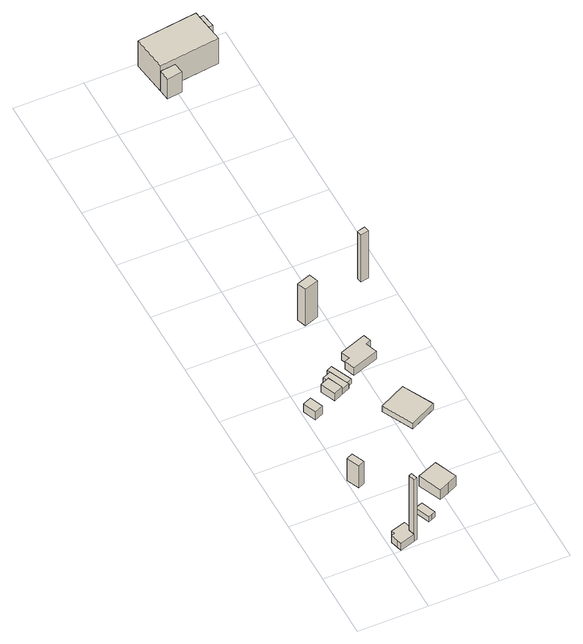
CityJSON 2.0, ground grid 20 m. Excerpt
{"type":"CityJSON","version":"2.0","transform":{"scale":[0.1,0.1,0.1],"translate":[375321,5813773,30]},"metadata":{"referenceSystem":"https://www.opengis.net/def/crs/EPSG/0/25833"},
"CityObjects":{
"building1":{"type":"Building","attributes":{"Gemeindeschluessel":"11000005","BezugspunktDach":"2200","function":"31001_1312","measuredHeight":2.58,"storeysAboveGround":1},"address":[{"country":"Germany","locality":"Berlin","thoroughfareNumber":"217G (5)","thoroughfareName":"Kladower Damm"}],"geometry":[{"type":"Solid","lod":"1","boundaries":[[[[0,1,2,3,4,5,6,7,8]],[[9,10,11,12,13,14,15,16,17]],[[9,17,8,7]],[[10,9,7,6]],[[11,10,6,5]],[[12,11,5,4]],[[13,12,4,3]],[[14,13,3,2]],[[15,14,2,1]],[[16,15,1,0]],[[17,16,0,8]]]]}]},
"building2":{"type":"Building","attributes":{"Gemeindeschluessel":"11000005","BezugspunktDach":"2200","function":"51009_1610","measuredHeight":22.97,"storeysAboveGround":0},"address":[{"country":"Germany","locality":"Berlin"}],"geometry":[{"type":"Solid","lod":"1","boundaries":[[[[18,19,20,21]],[[22,23,24,25]],[[22,25,21,20]],[[23,22,20,19]],[[24,23,19,18]],[[25,24,18,21]]]]}]},
"building3":{"type":"Building","attributes":{"Gemeindeschluessel":"11000005","BezugspunktDach":"2200","function":"31001_1000","measuredHeight":8.28,"storeysAboveGround":1},"address":[{"country":"Germany","locality":"Berlin","thoroughfareNumber":"217G (4)","thoroughfareName":"Kladower Damm"}],"geometry":[{"type":"Solid","lod":"1","boundaries":[[[[26,27,28,29]],[[30,31,32,33]],[[30,33,29,28]],[[31,30,28,27]],[[32,31,27,26]],[[33,32,26,29]]]]}]},
"building4":{"type":"Building","attributes":{"Gemeindeschluessel":"11000005","BezugspunktDach":"2200","function":"31001_1000","measuredHeight":2.22,"storeysAboveGround":1},"address":[{"country":"Germany","locality":"Berlin","thoroughfareNumber":"217G (6)","thoroughfareName":"Kladower Damm"}],"geometry":[{"type":"Solid","lod":"1","boundaries":[[[[34,35,36,37,38,39,40]],[[41,42,43,44,45,46,47]],[[41,47,40,39]],[[42,41,39,38]],[[43,42,38,37]],[[44,43,37,36]],[[45,44,36,35]],[[46,45,35,34]],[[47,46,34,40]]]]}]},
"building5":{"type":"Building","attributes":{"Gemeindeschluessel":"11000005","BezugspunktDach":"2200","function":"51009_1610","measuredHeight":3.02,"storeysAboveGround":0},"address":[{"country":"Germany","locality":"Berlin"}],"geometry":[{"type":"Solid","lod":"1","boundaries":[[[[48,49,50,51]],[[52,53,54,55]],[[52,55,51,50]],[[53,52,50,49]],[[54,53,49,48]],[[55,54,48,51]]]]}]},
"building6":{"type":"Building","attributes":{"Gemeindeschluessel":"11000005","BezugspunktDach":"2200","function":"31001_1312","measuredHeight":4.42,"storeysAboveGround":1},"address":[{"country":"Germany","locality":"Berlin","thoroughfareNumber":"217F","thoroughfareName":"Kladower Damm"}],"geometry":[{"type":"Solid","lod":"1","boundaries":[[[[56,57,58,59,60]],[[61,62,63,64,65]],[[61,65,60,59]],[[62,61,59,58]],[[63,62,58,57]],[[64,63,57,56]],[[65,64,56,60]]]]}]},
"building7":{"type":"Building","attributes":{"Gemeindeschluessel":"11000005","BezugspunktDach":"2200","function":"31001_1312","measuredHeight":3.84,"storeysAboveGround":1},"address":[{"country":"Germany","locality":"Berlin","thoroughfareNumber":"217E (2)","thoroughfareName":"Kladower Damm"}],"geometry":[{"type":"Solid","lod":"1","boundaries":[[[[66,67,68,69]],[[70,71,72,73]],[[70,73,69,68]],[[71,70,68,67]],[[72,71,67,66]],[[73,72,66,69]]]]}]},
"building8":{"type":"Building","attributes":{"Gemeindeschluessel":"11000005","BezugspunktDach":"2200","function":"51009_1610","measuredHeight":2.27,"storeysAboveGround":0},"address":[{"country":"Germany","locality":"Berlin"}],"geometry":[{"type":"Solid","lod":"1","boundaries":[[[[74,75,76,77,78,79,80]],[[81,82,83,84,85,86,87]],[[81,87,80,79]],[[82,81,79,78]],[[83,82,78,77]],[[84,83,77,76]],[[85,84,76,75]],[[86,85,75,74]],[[87,86,74,80]]]]}]},
"building9":{"type":"Building","attributes":{"Gemeindeschluessel":"11000005","BezugspunktDach":"2200","function":"31001_1000","measuredHeight":1.73,"storeysAboveGround":1},"address":[{"country":"Germany","locality":"Berlin","thoroughfareNumber":"217D (2)","thoroughfareName":"Kladower Damm"}],"geometry":[{"type":"Solid","lod":"1","boundaries":[[[[88,89,90,91,92]],[[93,94,95,82,96]],[[93,96,92,91]],[[94,93,91,90]],[[95,94,90,89]],[[82,95,89,88]],[[96,82,88,92]]]]}]},
"building10":{"type":"Building","attributes":{"Gemeindeschluessel":"11000005","BezugspunktDach":"2200","function":"31001_1000","measuredHeight":2.08,"storeysAboveGround":1},"address":[{"country":"Germany","locality":"Berlin","thoroughfareNumber":"217D (4)","thoroughfareName":"Kladower Damm"}],"geometry":[{"type":"Solid","lod":"1","boundaries":[[[[97,98,99,100]],[[101,102,103,104]],[[101,104,100,99]],[[102,101,99,98]],[[103,102,98,97]],[[104,103,97,100]]]]}]},
"building11":{"type":"Building","attributes":{"Gemeindeschluessel":"11000005","BezugspunktDach":"2200","function":"31001_1312","measuredHeight":2.81,"storeysAboveGround":1},"address":[{"country":"Germany","locality":"Berlin","thoroughfareNumber":"217D","thoroughfareName":"Kladower Damm"}],"geometry":[{"type":"Solid","lod":"1","boundaries":[[[[105,106,107,108,109,110,111,112]],[[113,114,115,116,117,118,119,120]],[[113,120,112,111]],[[114,113,111,110]],[[115,114,110,109]],[[116,115,109,108]],[[117,116,108,107]],[[118,117,107,106]],[[119,118,106,105]],[[120,119,105,112]]]]}]},
"building12":{"type":"Building","attributes":{"Gemeindeschluessel":"11000005","BezugspunktDach":"2200","function":"31001_1000","measuredHeight":13.54,"storeysAboveGround":1},"address":[{"country":"Germany","locality":"Berlin","thoroughfareNumber":"217D (1)","thoroughfareName":"Kladower Damm"}],"geometry":[{"type":"Solid","lod":"1","boundaries":[[[[121,122,123,124]],[[125,126,127,128]],[[125,128,124,123]],[[126,125,123,122]],[[127,126,122,121]],[[128,127,121,124]]]]}]},
"building13":{"type":"Building","attributes":{"Gemeindeschluessel":"11000005","BezugspunktDach":"2200","function":"31001_2723","measuredHeight":17.67,"storeysAboveGround":1},"address":[{"country":"Germany","locality":"Berlin","thoroughfareNumber":"217B (1)","thoroughfareName":"Kladower Damm"}],"geometry":[{"type":"Solid","lod":"1","boundaries":[[[[129,130,131,132]],[[133,134,135,136]],[[133,136,132,131]],[[134,133,131,130]],[[135,134,130,129]],[[136,135,129,132]]]]}]},
"building14":{"type":"Building","attributes":{"name":"Haus 15","Gemeindeschluessel":"11000005","function":"31001_3051"},"address":[{"country":"Germany","locality":"Berlin","thoroughfareNumber":"221 (14)","thoroughfareName":"Kladower Damm"}],"children":["building14-1","building14-2"]},
"building14-1":{"type":"BuildingPart","attributes":{"BezugspunktDach":"2200","measuredHeight":10.92,"storeysAboveGround":2},"parents":["building14"],"geometry":[{"type":"MultiSurface","lod":"1","boundaries":[[[137,138,139,140]],[[141,142,143,144]],[[141,144,140,139]],[[142,141,139,138]],[[143,145,146,147,142,138,137]],[[144,143,137,140]],[[147,146,145,143]]]}]},
"building14-2":{"type":"BuildingPart","attributes":{"BezugspunktDach":"2200","measuredHeight":7.41,"storeysAboveGround":2},"parents":["building14"],"geometry":[{"type":"Solid","lod":"1","boundaries":[[[[148,149,146,145]],[[147,150,151,143]],[[150,147,146,149]],[[151,150,149,148]],[[143,151,148,145]],[[147,143,145,146]]]]}]},
"building15":{"type":"Building","attributes":{"Gemeindeschluessel":"11000005","BezugspunktDach":"2200","function":"51009_1610","measuredHeight":7,"storeysAboveGround":0},"address":[{"country":"Germany","locality":"Berlin"}],"geometry":[{"type":"Solid","lod":"1","boundaries":[[[[152,153,154,155]],[[156,157,158,159]],[[156,159,155,154]],[[157,156,154,153]],[[158,157,153,152]],[[159,158,152,155]]]]}]}
},
"vertices":[
[18,16,33],[21,3,33],[64,16,33],[59,35,33],[68,38,33],[61,64,33],[18,51,33],[21,41,33],[11,38,33],[21,41,7],[18,51,7],[61,64,7],[68,38,7],[59,35,7],[64,16,7],[21,3,7],[18,16,7],[11,38,7],
[64,16,237],[74,18,237],[68,38,237],[59,35,237],[68,38,8],[74,18,8],[64,16,8],[59,35,8],
[17,238,95],[35,246,95],[19,282,95],[1,274,95],[19,282,12],[35,246,12],[17,238,12],[1,274,12],
[127,59,26],[138,64,26],[149,68,26],[132,111,26],[121,106,26],[119,106,26],[110,102,26],[119,106,8],[121,106,8],[132,111,8],[149,68,8],[138,64,8],[127,59,8],[110,102,8],
[20,498,41],[45,508,41],[30,546,41],[5,536,41],[30,546,11],[45,508,11],[20,498,11],[5,536,11],
[187,115,45],[215,128,45],[243,141,45],[216,205,45],[158,181,45],[216,205,8],[243,141,8],[215,128,8],[187,115,8],[158,181,8],
[93,534,41],[119,546,41],[100,588,41],[74,577,41],[100,588,12],[119,546,12],[93,534,12],[74,577,12],
[100,588,31],[119,546,31],[142,556,31],[143,556,31],[117,614,31],[114,612,31],[93,603,31],[114,612,13],[117,614,13],[143,556,13],[142,556,13],[119,546,13],[100,588,13],[93,603,13],
[117,614,30],[140,562,30],[156,569,30],[129,630,30],[113,622,30],[129,630,13],[156,569,13],[140,562,13],[113,622,13],
[228,361,34],[304,399,34],[260,486,34],[184,448,34],[260,486,13],[304,399,13],[228,361,13],[184,448,13],
[174,591,41],[250,618,41],[238,653,41],[253,659,41],[245,681,41],[169,653,41],[179,628,41],[163,622,41],[179,628,13],[169,653,13],[245,681,13],[253,659,13],[238,653,13],[250,618,13],[174,591,13],[163,622,13],
[138,800,147],[179,814,147],[170,840,147],[129,826,147],[170,840,12],[179,814,12],[138,800,12],[129,826,12],
[331,874,187],[354,879,187],[351,895,187],[328,890,187],[351,895,11],[354,879,11],[331,874,11],[328,890,11],
[81,1524,303],[255,1545,303],[241,1648,303],[67,1626,303],[241,1648,209],[255,1545,209],[81,1524,209],[67,1626,209],[81,1524,283],[125,1529,283],[125,1529,209],
[85,1491,283],[129,1497,283],[129,1497,209],[85,1491,209],
[247,1606,281],[270,1609,281],[264,1651,281],[241,1648,281],[264,1651,211],[270,1609,211],[247,1606,211],[241,1648,211]
]}
